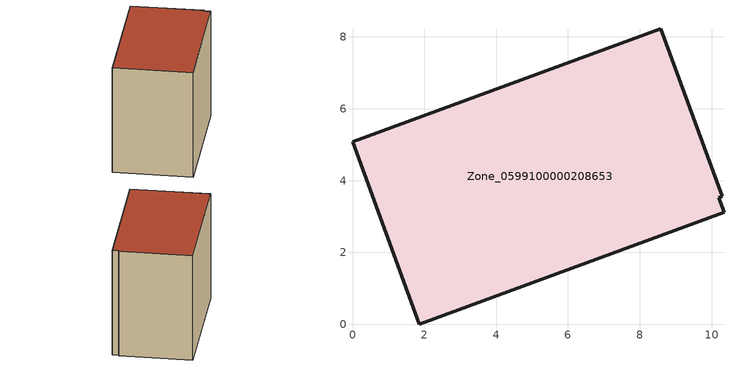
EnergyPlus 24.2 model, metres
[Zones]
Zone_0599100000208653
 floor ground (C_G): 10.29,3.56 10.21,3.53 10.35,3.12 1.86,0 0,5.08 8.58,8.23 z0
 wall outside (C_F): 10.29,3.56 8.58,8.23 0,5.08 1.86,0 10.35,3.12 10.21,3.53 10.29,3.56 z0:7.78
 roof outside (C_R): 10.21,3.53 10.29,3.56 8.58,8.23 0,5.08 1.86,0 10.35,3.12 z7.78
[BUILDING]
Pand.0599100000208653: North Axis=0; Terrain=City; Loads Convergence Tolerance Value=0.04; Temperature Convergence Tolerance Value=0.4; Solar Distribution=FullExterior; Maximum Number of Warmup Days=25; Minimum Number of Warmup Days=1
[Site:Location]
Rotterdam.The.Hague.AP_ZH_NLD Design_Conditions: Latitude=51.96; Longitude=4.45; Time Zone=1; Elevation=-4.5
[SITE:GROUNDTEMPERATURE:BUILDINGSURFACE]
18, 18, 18, 18, 18, 18, 18, 18, 18, 18, 18, 18
[MATERIAL] Thermal Absorptance=0.9; Solar Absorptance=0.7; Visible Absorptance=0.7
Name | Roughness | Thickness | Conductivity | Density | Specific Heat
G.TI.1975-1991 | MediumSmooth | 0.15 | 0.288461 | 540 | 1210
F.TI.1975-1991 | Rough | 0.3 | 0.230769 | 1920 | 840
R.TI.1975-1991 | MediumRough | 0.2 | 0.153846 | 1500 | 1000
[CONSTRUCTION]
C_G: G.TI.1975-1991
C_F: F.TI.1975-1991
C_R: R.TI.1975-1991
[ZONE]
Zone_0599100000208653: Type=1; Multiplier=1; Ceiling Height=Autocalculate; Volume=Autocalculate; Floor Area=autocalculate; Part of Total Floor Area=Yes
[ZONEINFILTRATION:DESIGNFLOWRATE]
Infil_Zone_0599100000208653: Zone or ZoneList or Space or SpaceList=Zone_0599100000208653; Schedule=AlwaysOn; Design Flow Rate Calculation Method=Flow/Area; Flow Rate per Floor Area=0.003; Constant Term Coefficient=1; Temperature Term Coefficient=0; Velocity Term Coefficient=0; Velocity Squared Term Coefficient=0
[HVACTEMPLATE:ZONE:IDEALLOADSAIRSYSTEM]
Zone_0599100000208653: Maximum Heating Supply Air Temperature=50; Minimum Cooling Supply Air Temperature=13; Maximum Heating Supply Air Humidity Ratio=0.0156; Minimum Cooling Supply Air Humidity Ratio=0.0077; Heating Limit=NoLimit; Cooling Limit=NoLimit; Dehumidification Control Type=ConstantSensibleHeatRatio; Cooling Sensible Heat Ratio=0.7; Dehumidification Setpoint=60; Humidification Control Type=None; Humidification Setpoint=30; Outdoor Air Method=None; Outdoor Air Flow Rate per Person=0.00944; Outdoor Air Flow Rate per Zone Floor Area=0; Outdoor Air Flow Rate per Zone=0; Demand Controlled Ventilation Type=None; Outdoor Air Economizer Type=NoEconomizer; Heat Recovery Type=None; Sensible Heat Recovery Effectiveness=0.7; Latent Heat Recovery Effectiveness=0.65
[ZONECONTROL:THERMOSTAT]
ThermostatControl_Zone_0599100000208653: Zone or ZoneList=Zone_0599100000208653; Control Type Schedule=DualSetpointControlType; Control 1=Thermostat_Zone_0599100000208653; Temperature Difference Between Cutout And Setpoint=0
[THERMOSTATSETPOINT:DUALSETPOINT]
Thermostat_Zone_0599100000208653: Heating Setpoint Temperature Schedule=HeatingSetpoint_Zone_0599100000208653; Cooling Setpoint Temperature Schedule=CoolingSetpoint_Zone_0599100000208653
[SCHEDULE:COMPACT]
HeatingSetpoint_Zone_0599100000208653: Through: 12/31, For: AllDays, Until: 24:00, 21
CoolingSetpoint_Zone_0599100000208653: Through: 12/31, For: AllDays, Until: 24:00, 24
DualSetpointControlType: Through: 12/31, For: AllDays, Until: 24:00, 4
AlwaysOn: Through: 12/31, For: AllDays, Until: 24:00, 1
